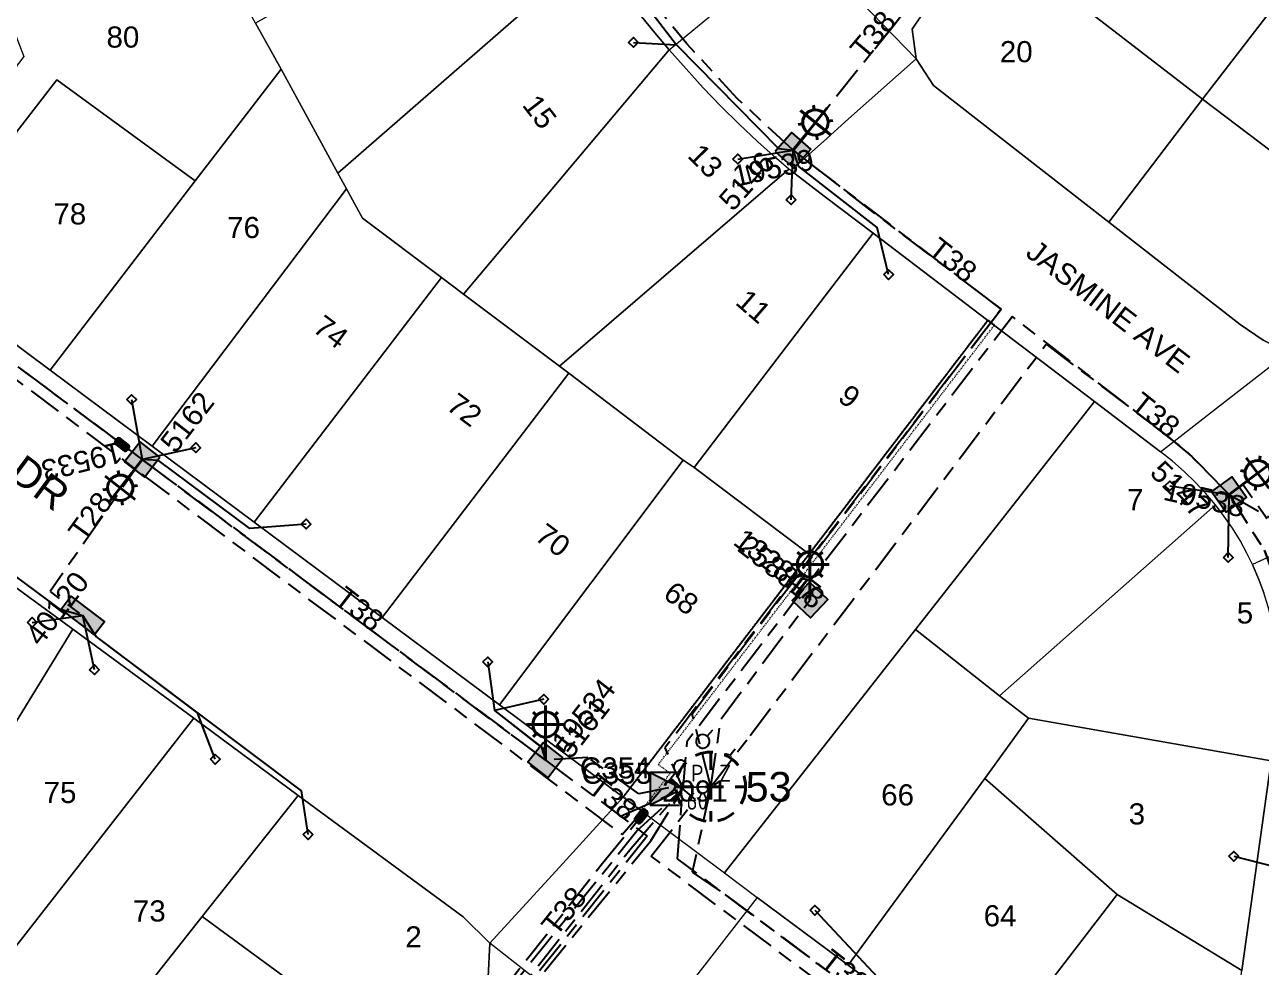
# Model space of a CAD drawing. Header units: metres. Extents: x 301341 to 310479, y 6262403 to 6265281.
# Drawn here: x 303161.2 to 303307.4, y 6264522.2 to 6264633.7 of the extents above; entities that cross this region are included whole.
import ezdxf
from ezdxf.enums import TextEntityAlignment as Align

# ---------------------------------------------------------------- set-up
doc = ezdxf.new("R2010")
doc.units = ezdxf.units.M
for name, pattern in [('Cable Exist UG', [8.2, 4, -1.2, 1.8, -1.2]), ('Dash', [5, 3, -2]), ('HIDDEN', [0.375, 0.25, -0.125]), ('HIDDEN2', [0.1875, 0.125, -0.0625])]:
    doc.linetypes.add(name, pattern=pattern)
doc.layers.get('0').update_dxf_attribs({"color": 6})
for name, color, linetype in [('_User Miscellaneous8', 7, 'Continuous'), ('_User Miscellaneous9', 7, 'Continuous'), ('_User_HV_Exist', 7, 'Continuous'), ('_User_SL_Exist', 7, 'Continuous'), ('Equip_HV_EXT', 7, 'Continuous'), ('Equip_LV_EXT', 7, 'Continuous'), ('Equip_SL_EXT', 7, 'Continuous'), ('Equip_SP_SL_EXT', 7, 'Continuous'), ('Mains_HV_EXT', 7, 'Continuous'), ('Mains_LV_EXT', 7, 'Continuous'), ('Mains_SL_EXT', 7, 'Continuous'), ('Services_SP_EXT', 7, 'Continuous'), ('Sub_SP_EXT', 7, 'Continuous'), ('SupportsUG_SP_LV_EXT', 7, 'Continuous'), ('SupportsUG_SP_LV_SL_EXT', 7, 'Continuous')]:
    doc.layers.add(name, color=color, linetype=linetype)
for name, color, linetype, lineweight in [('Cadastre Land Parcels_SP_EXT', 9, 'Continuous', 5), ('Cadastre Other Property_SP_EXT', 9, 'HIDDEN', 5), ('Cadastre Road Names_SP_HV_LV_SL_EXT', 9, 'Continuous', 5), ('Cadastre Roads_SP_EXT', 9, 'Continuous', 5)]:
    doc.layers.add(name, color=color, linetype=linetype, lineweight=lineweight)
doc.styles.add('COLUMN_LABEL', font='arial.ttf')
doc.styles.add('iecARIAL', font='arial.ttf', dxfattribs={"height": 2})
doc.styles.add('IESYMBOL1', font='isocp.shx')
doc.styles.add('POLE_LABEL', font='arial.ttf')
doc.styles.add('SLCP_LABEL', font='arial.ttf', dxfattribs={"height": 3.5})
doc.styles.get("Standard").update_dxf_attribs({"font": 'arial.ttf'})
doc.styles.add('SWITCH_LABEL', font='arial.ttf', dxfattribs={"height": 2.5})

# ---------------------------------------------------------------- blocks, each defined once
blk = doc.blocks.new('SUB_PADMOUNT_EXT')
for points in [[(0, 0), (-3.84, 1.92), (-3.84, -1.92)], [(0, 0), (3.84, 1.92), (3.84, -1.92)]]:
    blk.add_hatch(color=256).paths.add_polyline_path(points)
for p, q in [((3.84, 1.92), (-3.84, -1.92)), ((-3.84, 1.92), (3.84, -1.92))]:
    blk.add_line(p, q)
blk.add_lwpolyline([(-3.84, -1.92), (3.84, -1.92), (3.84, 1.92), (-3.84, 1.92)], close=True)
for tag, height, flags, p in [('ASSET_NUM', 3.5, 8, (2, 2)), ('STREET_CODE', 0.2, 9, (1.5, 0)), ('CONSTRUCTED_VOLTAGE', 0.2, 9, (1.5, -0.2)), ('OPERATING_VOLTAGE', 0.2, 9, (1.5, -0.6)), ('ORIENTATION', 0.2, 9, (1.5, -0.8)), ('OWNED_BY', 0.2, 9, (1.5, -1)), ('OPERATED_BY', 0.2, 9, (1.5, -1.2)), ('NO_PHASES', 0.2, 9, (1.5, -0.4)), ('MAINTAINED_BY', 0.2, 9, (1.5, -1.4)), ('SECONDARY_VOLTAGE', 0.2, 9, (1.5, -1.6)), ('STATE', 0.2, 9, (1.5, -1.8)), ('SUBSTATION_TYPE', 0.2, 9, (1.5, -2.2)), ('STREETNAME', 0.2, 9, (1.5, -3)), ('PARENT', 0.2, 9, (1.5, -2)), ('USAGE', 0.2, 9, (1.5, -2.4)), ('LEGEND', 0.2, 9, (1.5, -2.6)), ('LOCATION', 0.2, 9, (1.5, -2.8)), ('SUBURB', 0.2, 9, (1.5, -3.2)), ('Z', 0.2, 1, (1.5, -3.6)), ('NOTES', 0.2, 9, (1.5, -3.4))]:
    blk.add_attdef(tag, text='', height=height, dxfattribs=dict(flags=flags)).set_placement(p, align=Align.MIDDLE_LEFT)
blk = doc.blocks.new('COLUMN_EXT')
blk.add_hatch(color=256).paths.add_polyline_path([(-1.49, 1.48), (-1.49, -1.49), (1.48, -1.49), (1.48, 1.48)])
blk.add_lwpolyline([(-1.49, -1.49), (1.48, -1.49), (1.48, 1.48), (-1.49, 1.48)], close=True)
for tag, height, style, flags, p in [('ASSET_NUM', 2.5, 'COLUMN_LABEL', 8, (2, 2)), ('STRUCTURE_PLANT_NUMBER', 0.2, 'POLE_LABEL', 9, (1.81, 0.03)), ('STREET_CODE', 0.2, 'COLUMN_LABEL', 9, (1.81, -0.2))]:
    blk.add_attdef(tag, text='', height=height, dxfattribs=dict(style=style, flags=flags)).set_placement(p, align=Align.MIDDLE_LEFT)
at = {"flags": 9}
for tag, p in [('COLUMN_TYPE', (1.81, -0.4)), ('OWNED_BY', (1.81, -0.6)), ('STATE', (1.81, -0.8)), ('USAGE', (1.81, -1)), ('LEGEND', (1.81, -1.2)), ('LOCATION', (1.81, -1.4)), ('STREETNAME', (1.81, -1.6)), ('SUBURB', (1.81, -1.8)), ('NOTES', (1.81, -2))]:
    blk.add_attdef(tag, text='', height=0.2, dxfattribs=at).set_placement(p, align=Align.MIDDLE_LEFT)
at = {"flags": 1}
blk.add_attdef('Z', (1.81, -2.35), '', height=0.2, dxfattribs=at)
blk = doc.blocks.new('PILLAR_EXT')
blk.add_hatch(color=256).paths.add_polyline_path([(-2.475, 0.99), (-2.475, -0.99), (2.475, -0.99), (2.475, 0.99)])
blk.add_lwpolyline([(-2.475, -0.99), (2.475, -0.99), (2.475, 0.99), (-2.475, 0.99)], close=True)
at = {"style": 'iecARIAL', "flags": 8}
blk.add_attdef('ASSET_NUM', (1.5, 3.5), '', height=2.5, dxfattribs=at)
for tag, p, flags in [('OWNED_BY', (0, -0.2), 9), ('STATE', (0, -0.4), 9), ('SUPPORT_TYPE', (0, -0.6), 9), ('USAGE', (0, -0.8), 9), ('LEGEND', (0, -1), 9), ('LOCATION', (0, -1.2), 9), ('NOTES', (0, -1.4), 9), ('PARENT', (0, -1.6), 9), ('STREETNAME', (0, -1.8), 9), ('SUBURB', (0, -2), 1)]:
    blk.add_attdef(tag, p, '', height=0.2, dxfattribs=dict(flags=flags))
blk = doc.blocks.new('SL_LANTERN_EXT')
at = {"lineweight": 40}
for p, q in [((0, 1.97), (0, 6.47)), ((-1.46, 5.68), (-1.06, 5.28)), ((1.46, 5.68), (1.06, 5.28)), ((-2.25, 4.22), (2.25, 4.22)), ((-1.46, 2.76), (-1.06, 3.16)), ((1.46, 2.76), (1.06, 3.16)), ((0, 0), (0, 2.72))]:
    blk.add_line(p, q, dxfattribs=at)
blk.add_circle((0, 4.22), 1.5, dxfattribs=at)
at = {"style": 'iecARIAL', "flags": 8}
blk.add_attdef('ASSET_NUM', (1.5, 1.5), '', height=2.5, dxfattribs=at)
for tag, p, height, flags in [('OPERATING_VOLTAGE', (0.98, -1.65), 0.2, 9), ('CONSTRUCTED_VOLTAGE', (0.98, -0.65), 0.2, 9), ('CONTROL_TYPE', (0.98, -0.85), 0.2, 9), ('LANTERN_PURPOSE', (0.98, -1.05), 0.2, 9), ('LANTERN_TYPE', (0.98, -1.25), 0.2, 9), ('NO_PHASES', (0.98, -1.45), 0.2, 9), ('LNUMBER', (2.18, -3.25), 2.5, 8), ('ORIENTATION', (0.98, -1.85), 0.2, 9), ('OWNED_BY', (0.98, -2.05), 0.2, 9), ('STATE', (0.98, -2.25), 0.2, 9), ('USAGE', (0.98, -2.45), 0.2, 9), ('CEXIST', (0.98, -2.65), 0.2, 9), ('CNEW', (0.98, -2.85), 0.2, 9), ('CNUMBER', (0.98, -3.05), 0.2, 9), ('CREMOVE', (0.98, -3.25), 0.2, 9), ('CREPLACE', (0.98, -3.45), 0.2, 9), ('LKINGHEIGHT', (0.98, -3.65), 0.2, 9), ('LBRACKET', (0.98, -3.85), 0.2, 9), ('LBRACKETVOCAB', (0.98, -4.05), 0.2, 9), ('LCATEGORY', (0.98, -4.25), 0.2, 9), ('LCHARGE1', (0.98, -4.45), 0.2, 9), ('LCHARGE1PERCENT', (0.98, -4.65), 0.2, 9), ('LCHARGE2', (0.98, -4.85), 0.2, 9), ('LCHARGE2PERCENT', (0.98, -5.05), 0.2, 9), ('LCHARGE3', (0.98, -5.25), 0.2, 9), ('LCHARGE3PERCENT', (0.98, -5.45), 0.2, 9), ('LEXIST', (0.98, -5.65), 0.2, 9), ('LLAMP', (0.98, -5.85), 0.2, 9), ('LLAMPVOCAB', (0.98, -6.05), 0.2, 9), ('LMAST', (0.98, -6.25), 0.2, 9), ('LMASTVOCAB', (0.98, -6.45), 0.2, 9), ('LNEW', (0.98, -6.65), 0.2, 9), ('LANTNUMBER', (0.98, -6.85), 0.2, 9), ('LOUTREACH', (0.98, -7.25), 0.2, 9), ('LOUTREACHVOCAB', (0.98, -7.45), 0.2, 9), ('LRATECODE', (0.98, -7.65), 0.2, 9), ('LREMOVE', (0.98, -7.85), 0.2, 9), ('LREPLACE', (0.98, -8.05), 0.2, 9), ('LTYPE', (0.98, -8.25), 0.2, 9), ('LTYPEVOCAB', (0.98, -8.45), 0.2, 9), ('LEGEND', (0.98, -8.65), 0.2, 9), ('LOCATION', (0.98, -8.85), 0.2, 9), ('STREETNAME', (0.98, -9.25), 0.2, 9), ('SUBURB', (0.98, -9.45), 0.2, 1), ('NOTES', (0.98, -9.05), 0.2, 9)]:
    blk.add_attdef(tag, p, '', height=height, dxfattribs=dict(flags=flags))
blk = doc.blocks.new('CCP_EXT')
at = {"flags": 9}
for tag, p in [('LEGEND', (0, -1.4)), ('STATE', (0, -1.8)), ('LIFE_SUPPORT', (0, -1.6)), ('NOTES', (0, -2))]:
    blk.add_attdef(tag, text='', height=0.2, dxfattribs=at).set_placement(p, align=Align.MIDDLE_LEFT)
blk.add_wipeout([(0, 0.57), (0.57, 0), (0, -0.57), (-0.57, 0)])
blk.add_lwpolyline([(-0.57, 0), (0, 0.57), (0.57, 0), (0, -0.57), (-0.57, 0)])
at = {"flags": 1}
blk.add_attdef('Z', (0, 0), '', height=0.2, dxfattribs=at)
at = {"flags": 9}
for tag, p in [('CCP_TYPE', (0, 0)), ('CONSTRUCTED_VOLTAGE', (0, -0.2)), ('OPERATING_VOLTAGE', (0, -0.6)), ('ORIENTATION', (0, -0.8)), ('OWNED_BY', (0, -1)), ('NO_PHASES', (0, -0.4)), ('USAGE', (0, -1.2))]:
    blk.add_attdef(tag, text='', height=0.2, dxfattribs=at).set_placement(p, align=Align.MIDDLE_LEFT)
blk = doc.blocks.new('SL_STJ_EXT')
h = blk.add_hatch(color=256)
edge = h.paths.add_edge_path()
edge.add_ellipse((-0.59, 0.13), major_axis=(0.226, 0.226), ratio=1, start_angle=45, end_angle=135)
edge.add_line((-0.91, 0.13), (-0.91, -0.13))
edge.add_ellipse((-0.59, -0.13), major_axis=(0.226, 0.226), ratio=1, start_angle=135, end_angle=225)
edge.add_line((-0.59, -0.45), (0.59, -0.45))
edge.add_ellipse((0.59, -0.13), major_axis=(-0.226, 0.226), ratio=1, start_angle=135, end_angle=225)
edge.add_line((0.91, -0.13), (0.91, 0.13))
edge.add_ellipse((0.59, 0.13), major_axis=(-0.226, 0.226), ratio=1, start_angle=225, end_angle=315)
edge.add_line((0.59, 0.45), (-0.59, 0.45))
blk.add_lwpolyline([(-0.91, 0.13), (-0.91, -0.13, 0.414214), (-0.59, -0.45), (0.59, -0.45, 0.414214), (0.91, -0.13), (0.91, 0.13, 0.414214), (0.59, 0.45), (-0.59, 0.45, 0.414214)], format="xyb", close=True)
at = {"flags": 1}
blk.add_attdef('Z', (0, 0), '', height=0.2, dxfattribs=at)
at = {"flags": 9}
for tag, p in [('ORIENTATION', (0, 0)), ('USAGE', (0, -0.2)), ('LEGEND', (0, -0.4)), ('NOTES', (0, -0.6))]:
    blk.add_attdef(tag, text='', height=0.2, dxfattribs=at).set_placement(p, align=Align.MIDDLE_LEFT)
blk = doc.blocks.new('LV_UG_DFUSE_CLOSED_EXT')
for points in [[(1, 0), (0, 0)], [(5.04, 0.73), (2.16, -0.72)], [(5.05, -0.71), (2.16, 0.72)], [(6.2, 0.01), (7.2, 0.01)]]:
    blk.add_lwpolyline(points)
for centre in [(1.8, 0), (5.4, 0.01)]:
    blk.add_circle(centre, 0.8)
at = {"flags": 9}
for tag, p in [('ACTUAL_STATUS', (0, 0)), ('CONSTRUCTED_VOLTAGE', (0, -0.2)), ('OPERATING_VOLTAGE', (0, -0.6)), ('ORIENTATION', (0, -0.8)), ('STATE', (0, -1)), ('SWITCH_TYPE', (0, -1.2)), ('NO_PHASES', (0, -0.4)), ('USAGE', (0, -1.4)), ('NOTES', (0, -1.6))]:
    blk.add_attdef(tag, text='', height=0.2, dxfattribs=at).set_placement(p, align=Align.MIDDLE_LEFT)
at = {"flags": 1}
blk.add_attdef('Z', (0, 0), '', height=0.2, dxfattribs=at)
blk = doc.blocks.new('SWG_HOLEC_SU_NO_EXT')
blk.add_line((1.8, -2), (5.8, -2))
for points in [[(1, 0), (0, 0)], [(6.6, 0), (7.6, 0)]]:
    blk.add_lwpolyline(points)
for points in [[(1.8, -0.8, 1), (1.8, 0.8, 1)], [(5.8, -0.8, 1), (5.8, 0.8, 1)]]:
    blk.add_lwpolyline(points, format="xyb", close=True)
at = {"insert": (5.31, -3.64), "char_height": 1.4, "width": 3.8863, "attachment_point": 1, "rotation": 180}
blk.add_mtext('{\\fArial|b0|i0|c0|p34;N/O}', dxfattribs=at)
at = {"style": 'SWITCH_LABEL', "flags": 8}
blk.add_attdef('ASSET_NUM', text='', height=2.5, rotation=179.9544, dxfattribs=at).set_placement((-2.4, 0), align=Align.MIDDLE_LEFT)
at = {"flags": 1}
blk.add_attdef('Z', (0, 0), '', height=0.2, dxfattribs=at)
at = {"flags": 9}
for tag, p in [('ACTUAL_STATUS', (0, -0.4)), ('CONSTRUCTED_VOLTAGE', (0, -0.6)), ('OPERATING_VOLTAGE', (0, -1)), ('ORIENTATION', (0, -1.2)), ('OWNED_BY', (0, -1.4)), ('NO_PHASES', (0, -0.8)), ('STATE', (0, -1.8)), ('SWITCH_TYPE', (0, -2)), ('STREETNAME', (0, -2.6)), ('SUBURB', (0, -2.8)), ('PARENT', (0, -1.6)), ('USAGE', (0, -2.2)), ('LOCATION', (0, -2.4)), ('NOTES', (0, -3))]:
    blk.add_attdef(tag, text='', height=0.2, dxfattribs=at).set_placement(p, align=Align.MIDDLE_LEFT)
at = {"style": 'SWITCH_LABEL', "flags": 9}
blk.add_attdef('STREET_CODE', text='', height=0.2, dxfattribs=at).set_placement((0, -0.2), align=Align.MIDDLE_LEFT)
blk = doc.blocks.new('SWG_HOLEC_SU_EXT')
blk.add_line((1.8, -2), (5.8, -2))
for points in [[(1, 0), (0, 0)], [(6.6, 0), (7.6, 0)]]:
    blk.add_lwpolyline(points)
for points in [[(1.8, -0.8, 1), (1.8, 0.8, 1)], [(5.8, -0.8, 1), (5.8, 0.8, 1)]]:
    blk.add_lwpolyline(points, format="xyb", close=True)
at = {"style": 'SWITCH_LABEL', "flags": 8}
blk.add_attdef('ASSET_NUM', text='', height=2.5, rotation=179.9544, dxfattribs=at).set_placement((-2.4, 0), align=Align.MIDDLE_LEFT)
at = {"flags": 1}
blk.add_attdef('Z', (0, 0), '', height=0.2, dxfattribs=at)
at = {"flags": 9}
for tag, p in [('ACTUAL_STATUS', (0, -0.4)), ('CONSTRUCTED_VOLTAGE', (0, -0.6)), ('OPERATING_VOLTAGE', (0, -1)), ('ORIENTATION', (0, -1.2)), ('OWNED_BY', (0, -1.4)), ('NO_PHASES', (0, -0.8)), ('STATE', (0, -1.8)), ('SWITCH_TYPE', (0, -2)), ('STREETNAME', (0, -2.6)), ('SUBURB', (0, -2.8)), ('PARENT', (0, -1.6)), ('USAGE', (0, -2.2)), ('LOCATION', (0, -2.4)), ('NOTES', (0, -3))]:
    blk.add_attdef(tag, text='', height=0.2, dxfattribs=at).set_placement(p, align=Align.MIDDLE_LEFT)
at = {"style": 'SWITCH_LABEL', "flags": 9}
blk.add_attdef('STREET_CODE', text='', height=0.2, dxfattribs=at).set_placement((0, -0.2), align=Align.MIDDLE_LEFT)
blk = doc.blocks.new('SLCP_ZELL_EXT')
blk.add_wipeout([(-0.14, 4.3), (-0.4, 4.28), (-0.67, 4.25), (-0.94, 4.2), (-1.2, 4.13), (-1.46, 4.05), (-1.71, 3.95), (-1.95, 3.83), (-2.19, 3.7), (-2.42, 3.56), (-2.64, 3.4), (-2.85, 3.23), (-3.04, 3.04), (-3.23, 2.85), (-3.4, 2.64), (-3.56, 2.42), (-3.7, 2.19), (-3.83, 1.95), (-3.95, 1.71), (-4.05, 1.46), (-4.13, 1.2), (-4.2, 0.94), (-4.25, 0.67), (-4.28, 0.4), (-4.3, 0.14), (-4.3, -0.14), (-4.28, -0.4), (-4.25, -0.67), (-4.2, -0.94), (-4.13, -1.2), (-4.05, -1.46), (-3.95, -1.71), (-3.83, -1.95), (-3.7, -2.19), (-3.56, -2.42), (-3.4, -2.64), (-3.23, -2.85), (-3.04, -3.04), (-2.85, -3.23), (-2.64, -3.4), (-2.42, -3.56), (-2.19, -3.7), (-1.95, -3.83), (-1.71, -3.95), (-1.46, -4.05), (-1.2, -4.13), (-0.94, -4.2), (-0.67, -4.25), (-0.4, -4.28), (-0.14, -4.3), (0.14, -4.3), (0.4, -4.28), (0.67, -4.25), (0.94, -4.2), (1.2, -4.13), (1.46, -4.05), (1.71, -3.95), (1.95, -3.83), (2.19, -3.7), (2.42, -3.56), (2.64, -3.4), (2.85, -3.23), (3.04, -3.04), (3.23, -2.85), (3.4, -2.64), (3.56, -2.42), (3.7, -2.19), (3.83, -1.95), (3.95, -1.71), (4.05, -1.46), (4.13, -1.2), (4.2, -0.94), (4.25, -0.67), (4.28, -0.4), (4.3, -0.14), (4.3, 0.14), (4.28, 0.4), (4.25, 0.67), (4.2, 0.94), (4.13, 1.2), (4.05, 1.46), (3.95, 1.71), (3.83, 1.95), (3.7, 2.19), (3.56, 2.42), (3.4, 2.64), (3.23, 2.85), (3.04, 3.04), (2.85, 3.23), (2.64, 3.4), (2.42, 3.56), (2.19, 3.7), (1.95, 3.83), (1.71, 3.95), (1.46, 4.05), (1.2, 4.13), (0.94, 4.2), (0.67, 4.25), (0.4, 4.28), (0.14, 4.3)])
at = {"linetype": 'Dash', "lineweight": 40, "ltscale": 0.7}
for p, q in [((0, 4.11), (0, -4.11)), ((-4.11, 0), (4.11, 0))]:
    blk.add_line(p, q, dxfattribs=at)
blk.add_circle((0, 0), 4.11, dxfattribs=at)
at = {"lineweight": 40, "style": 'IESYMBOL1'}
for s, p in [('P', (-1.6, 0)), ('Z', (1.7, 0)), ('60', (-1.61, -3.31))]:
    blk.add_text(s, height=2, dxfattribs=at).set_placement(p, align=Align.BOTTOM_CENTER)
at = {"style": 'SLCP_LABEL'}
for tag, height, flags, p in [('ASSET_NUM', 2.5, 8, (2, 2)), ('STREET_CODE', 0.2, 9, (0, -0.2))]:
    blk.add_attdef(tag, text='', height=height, dxfattribs=dict(at, flags=flags)).set_placement(p, align=Align.MIDDLE_LEFT)
at = {"flags": 1}
blk.add_attdef('Z', (0, 0), '', height=0.2, dxfattribs=at)
at = {"flags": 9}
for tag, p in [('CONSTRUCTED_VOLTAGE', (0, -0.4)), ('CONTROL_TYPE', (0, -0.6)), ('OPERATING_VOLTAGE', (0, -1)), ('ORIENTATION', (0, -1.2)), ('OWNED_BY', (0, -1.4)), ('NO_PHASES', (0, -0.8)), ('STATE', (0, -2)), ('USAGE', (0, -1.6)), ('LOCATION', (0, -1.8)), ('NOTES', (0, -2.2))]:
    blk.add_attdef(tag, text='', height=0.2, dxfattribs=at).set_placement(p, align=Align.MIDDLE_LEFT)

msp = doc.modelspace()

# ---------------------------------------------------------------- linework, layer by layer
at = {"layer": 'Cadastre Land Parcels_SP_EXT', "linetype": 'Continuous'}
for points in [[(303181.2, 6264650.33), (303179.73, 6264654.02), (303152.99, 6264651.11), (303161.09, 6264629.93), (303144.2, 6264607.77), (303147.84, 6264605.03), (303164.99, 6264627.2), (303181.36, 6264615.22), (303191.52, 6264628.43), (303188.51, 6264633.88), (303186.23, 6264638.03), (303181.2, 6264650.33)], [(303312.12, 6264640.02), (303293.08, 6264654.03), (303292.24, 6264653.39), (303291.36, 6264652.83), (303290.44, 6264652.33), (303289.49, 6264651.9), (303288.52, 6264651.53), (303287.09, 6264651.11), (303285.68, 6264650.61), (303284.31, 6264650.03), (303282.97, 6264649.37), (303281.67, 6264648.64), (303280.42, 6264647.82), (303279.22, 6264646.94), (303278.08, 6264645.98), (303276.99, 6264644.96), (303275.95, 6264643.87), (303300.51, 6264624.9), (303312.12, 6264640.02)], [(303228.48, 6264642.51), (303226.78, 6264645.03), (303225.17, 6264647.61), (303223.62, 6264650.22), (303222.15, 6264652.87), (303188.51, 6264633.88), (303191.52, 6264628.43), (303198.25, 6264616.16), (303228.48, 6264642.51)], [(303300.51, 6264624.9), (303275.95, 6264643.87), (303268.31, 6264636.33), (303266.17, 6264633.19), (303266.64, 6264629.69), (303268.7, 6264626.53), (303289.41, 6264610.34), (303300.51, 6264624.9)], [(303237.44, 6264630.73), (303235.53, 6264633), (303233.66, 6264635.3), (303231.86, 6264637.65), (303230.12, 6264640.05), (303228.48, 6264642.51), (303198.25, 6264616.16), (303199.28, 6264614.29), (303201.16, 6264610.82), (303210.5, 6264603.8), (303213.12, 6264601.82), (303237.44, 6264630.73)], [(303337.36, 6264613.66), (303314.37, 6264642.98), (303312.12, 6264640.02), (303300.51, 6264624.9), (303327.63, 6264604.36), (303332.76, 6264608.77), (303333.8, 6264609.64), (303334.78, 6264610.56), (303335.7, 6264611.54), (303336.57, 6264612.58), (303337.36, 6264613.66)], [(303251.56, 6264616.63), (303250.11, 6264617.87), (303247.87, 6264619.89), (303245.69, 6264621.95), (303243.55, 6264624.08), (303241.46, 6264626.25), (303239.43, 6264628.47), (303237.44, 6264630.73), (303213.12, 6264601.82), (303224.47, 6264593.31), (303251.56, 6264616.63)], [(303198.25, 6264616.16), (303191.52, 6264628.43), (303181.36, 6264615.22), (303164.2, 6264592.85), (303176.29, 6264583.87), (303199.28, 6264614.29), (303198.25, 6264616.16)], [(303181.36, 6264615.22), (303164.99, 6264627.2), (303147.84, 6264605.03), (303164.2, 6264592.85), (303181.36, 6264615.22)], [(303327.63, 6264604.36), (303300.51, 6264624.9), (303289.41, 6264610.34), (303304.96, 6264598.23), (303307.69, 6264596.38), (303310.62, 6264594.94), (303315.02, 6264594.92), (303319.09, 6264597), (303327.63, 6264604.36)], [(303251.8, 6264616.47), (303251.56, 6264616.63), (303224.47, 6264593.31), (303225.57, 6264592.47), (303239.1, 6264582.21), (303240.38, 6264581.31), (303255.89, 6264601.62), (303261.55, 6264609.04), (303255.77, 6264613.44), (303251.8, 6264616.47)], [(303210.5, 6264603.8), (303201.16, 6264610.82), (303199.28, 6264614.29), (303176.29, 6264583.87), (303188.36, 6264574.88), (303210.5, 6264603.8)], [(303275.11, 6264598.71), (303261.55, 6264609.04), (303255.89, 6264601.62), (303240.38, 6264581.31), (303253.97, 6264571.06), (303256.43, 6264574.27), (303275.11, 6264598.71)], [(303213.12, 6264601.82), (303210.5, 6264603.8), (303188.36, 6264574.88), (303203.49, 6264563.6), (303225.57, 6264592.47), (303224.47, 6264593.31), (303213.12, 6264601.82)], [(303287.72, 6264589.12), (303275.11, 6264598.71), (303256.43, 6264574.27), (303253.97, 6264571.06), (303231.99, 6264542.32), (303243.95, 6264533.38), (303256.93, 6264549.9), (303266.55, 6264562.15), (303287.72, 6264589.12)], [(303239.1, 6264582.21), (303225.57, 6264592.47), (303203.49, 6264563.6), (303217.37, 6264553.26), (303239.1, 6264582.21)], [(303295.52, 6264583.18), (303287.72, 6264589.12), (303266.55, 6264562.15), (303276.48, 6264554.32), (303302.05, 6264576.92), (303300.87, 6264578.29), (303299.63, 6264579.61), (303298.32, 6264580.87), (303296.95, 6264582.06), (303295.52, 6264583.18)], [(303240.38, 6264581.31), (303239.1, 6264582.21), (303217.37, 6264553.26), (303231.99, 6264542.32), (303253.97, 6264571.06), (303240.38, 6264581.31)], [(303306.42, 6264569.84), (303305.76, 6264571.19), (303304.94, 6264572.69), (303304.05, 6264574.14), (303303.08, 6264575.55), (303302.05, 6264576.92), (303276.48, 6264554.32), (303279.93, 6264551.67), (303308.64, 6264546.62), (303309.35, 6264551.34), (303309.51, 6264553.04), (303309.58, 6264554.74), (303309.58, 6264556.45), (303309.48, 6264558.15), (303309.31, 6264559.85), (303309.05, 6264561.53), (303308.7, 6264563.2), (303308.27, 6264564.86), (303307.77, 6264566.49), (303307.17, 6264568.09), (303306.51, 6264569.66), (303306.42, 6264569.84)], [(303166.88, 6264562.19), (303154.1, 6264571.56), (303133.47, 6264537.65), (303147.4, 6264530.39), (303166.88, 6264562.19)], [(303181.2, 6264551.66), (303166.88, 6264562.19), (303147.4, 6264530.39), (303158.29, 6264522.31), (303181.2, 6264551.66)], [(303276.48, 6264554.32), (303266.55, 6264562.15), (303256.93, 6264549.9), (303243.95, 6264533.38), (303247.85, 6264530.47), (303257.48, 6264523.27), (303258.59, 6264522.44), (303274.75, 6264544.55), (303279.93, 6264551.67), (303276.48, 6264554.32)], [(303193.55, 6264542.51), (303181.2, 6264551.66), (303158.29, 6264522.31), (303160.73, 6264520.47), (303170.37, 6264513.26), (303171.69, 6264514.93), (303182.18, 6264528.21), (303193.55, 6264542.51)], [(303308.64, 6264546.62), (303279.93, 6264551.67), (303274.75, 6264544.55), (303290.4, 6264530.82), (303305.14, 6264521.84), (303308.64, 6264546.62)], [(303290.4, 6264530.82), (303274.75, 6264544.55), (303258.59, 6264522.44), (303274.72, 6264510.37), (303290.4, 6264530.82)], [(303216.22, 6264525.05), (303213.06, 6264528.19), (303193.55, 6264542.51), (303182.18, 6264528.21), (303208.13, 6264509.17), (303214.36, 6264517.71), (303216, 6264521.04), (303216.22, 6264525.05)], [(303305.14, 6264521.84), (303290.4, 6264530.82), (303274.72, 6264510.37), (303289.24, 6264499.53), (303292.67, 6264498.4), (303296.27, 6264498.47), (303300.18, 6264502.75), (303303.88, 6264513.12), (303305.14, 6264521.84)], [(303208.13, 6264509.17), (303182.18, 6264528.21), (303171.69, 6264514.93), (303177.27, 6264510.92), (303198.28, 6264495.6), (303208.13, 6264509.17)]]:
    msp.add_lwpolyline(points, close=True, dxfattribs=at)
at = {"layer": 'Cadastre Other Property_SP_EXT', "linetype": 'HIDDEN2'}
msp.add_lwpolyline([(303231.99, 6264542.41), (303234.19, 6264540.77), (303237.54, 6264545.14), (303236.13, 6264546.18), (303275.91, 6264598.19), (303275.11, 6264598.8), (303231.99, 6264542.41)], close=True, dxfattribs=at)
at = {"layer": 'Cadastre Roads_SP_EXT', "linetype": 'Continuous'}
for points in [[(303258.83, 6264637.76), (303266.64, 6264629.69), (303266.17, 6264633.19), (303268.31, 6264636.33)], [(303313.81, 6264573.23), (303306.42, 6264569.84), (303306.51, 6264569.66), (303307.17, 6264568.09), (303307.77, 6264566.49)]]:
    msp.add_lwpolyline(points, dxfattribs=at)
msp.add_lwpolyline([(303233.26, 6264511.71), (303223.79, 6264519.12), (303216.22, 6264525.05), (303216, 6264521.04), (303214.36, 6264517.71), (303208.13, 6264509.17), (303198.28, 6264495.6), (303188.35, 6264481.99), (303185.01, 6264479.03), (303180.82, 6264477.95), (303190.75, 6264471.1), (303198.54, 6264465.73), (303198.47, 6264469.33), (303199.53, 6264471.75), (303207.92, 6264483.42), (303219.31, 6264499.24), (303226.51, 6264509.18), (303229.67, 6264511.34), (303233.26, 6264511.71)], close=True, dxfattribs=at)
at = {"layer": 'Mains_LV_EXT', "linetype": 'Cable Exist UG', "flags": 128}
for points in [[(303252.07, 6264618.85), (303264.54, 6264634.36), (303267.49, 6264638.34), (303274.5, 6264645.25)], [(303175.1, 6264582.27), (303164.2, 6264566.64), (303168.07, 6264563.81)]]:
    msp.add_lwpolyline(points, dxfattribs=at)
at = {"layer": 'Mains_SL_EXT', "linetype": 'Cable Exist UG'}
for points in [[(303252.07, 6264618.85), (303261.73, 6264630.87), (303264.18, 6264633.91), (303267.11, 6264637.84), (303274.5, 6264645.25)], [(303215.44, 6264516.59), (303229.53, 6264534.51), (303233.46, 6264539.26), (303234.12, 6264540.07)]]:
    msp.add_lwpolyline(points, dxfattribs=at)

# ---------------------------------------------------------------- block references
at = {"layer": 'Equip_HV_EXT'}
ref = msp.add_blockref('SWG_HOLEC_SU_NO_EXT', (303237.61, 6264544.54), dxfattribs=dict(at, rotation=49.19090745321911))
ref.add_attrib('ASSET_NUM', 'C354', dxfattribs={"layer": '0', "height": 2.5, "style": 'SWITCH_LABEL'}).set_placement((303235.21, 6264545.79), align=Align.MIDDLE_RIGHT)
ref = msp.add_blockref('SWG_HOLEC_SU_NO_EXT', (303240.53, 6264542.05), dxfattribs=dict(at, rotation=51.95356281246692))
ref.add_attrib('ASSET_NUM', 'C356', dxfattribs={"layer": '0', "height": 2.5, "style": 'SWITCH_LABEL'}).set_placement((303238.13, 6264543.3), align=Align.MIDDLE_LEFT)
ref = msp.add_blockref('SWG_HOLEC_SU_EXT', (303237.81, 6264541.91), dxfattribs=dict(at, rotation=48.86616556374458))
ref.add_attrib('ASSET_NUM', 'C355', dxfattribs={"layer": '0', "height": 2.5, "style": 'SWITCH_LABEL'}).set_placement((303235.41, 6264543.16), align=Align.BOTTOM_RIGHT)
at = {"layer": 'Equip_LV_EXT'}
for p in [(303238.04, 6264543.2), (303238.08, 6264543.62), (303238.29, 6264543.98), (303238.63, 6264544.22), (303239.03, 6264544.31), (303238.17, 6264542.81)]:
    msp.add_blockref('LV_UG_DFUSE_CLOSED_EXT', p, dxfattribs=at)
at = {"layer": 'Equip_SL_EXT'}
for p, rotation in [((303172.72, 6264584.04), 322.1273624178982), ((303234.12, 6264540.07), 50.89047514624677)]:
    msp.add_blockref('SL_STJ_EXT', p, dxfattribs=dict(at, rotation=rotation))
at = {"layer": 'Equip_SP_SL_EXT'}
ref = msp.add_blockref('SL_LANTERN_EXT', (303252.07, 6264618.85), dxfattribs=dict(at, rotation=321.184074132904))
ref.add_attrib('ASSET_NUM', '19539', dxfattribs={"layer": '_User Miscellaneous9', "height": 2.5, "rotation": 12.7571, "style": 'iecARIAL'}).set_placement((303254.18, 6264619.08), align=Align.TOP_RIGHT)
ref = msp.add_blockref('SL_LANTERN_EXT', (303175.1, 6264582.27), dxfattribs=dict(at, rotation=142.1930412320167))
ref.add_attrib('ASSET_NUM', '19533', dxfattribs={"layer": '_User Miscellaneous9', "height": 2.5, "rotation": 194.0329, "style": 'iecARIAL'}).set_placement((303173, 6264582), align=Align.TOP_LEFT)
ref = msp.add_blockref('SL_LANTERN_EXT', (303303.65, 6264578.13), dxfattribs=dict(at, rotation=306.8596489670004))
ref.add_attrib('ASSET_NUM', '19538', dxfattribs={"layer": '_User Miscellaneous9', "height": 2.5, "rotation": 347.2404, "style": 'iecARIAL'}).set_placement((303305.75, 6264577.83), align=Align.TOP_RIGHT)
ref = msp.add_blockref('SL_LANTERN_EXT', (303254.08, 6264565.65), dxfattribs=at)
ref.add_attrib('ASSET_NUM', '132847', dxfattribs={"layer": '0', "height": 2.5, "rotation": 322.1669, "style": 'iecARIAL'}).set_placement((303255.58, 6264567.15), align=Align.TOP_RIGHT)
ref = msp.add_blockref('SL_LANTERN_EXT', (303222.8, 6264546.71), dxfattribs=at)
ref.add_attrib('ASSET_NUM', '19534', dxfattribs={"layer": '0', "height": 2.5, "rotation": 52.0133, "style": 'iecARIAL'}).set_placement((303224.3, 6264548.21), align=Align.MIDDLE_LEFT)
at = {"layer": 'Sub_SP_EXT'}
ref = msp.add_blockref('SUB_PADMOUNT_EXT', (303239.03, 6264543.31), dxfattribs=at)
ref.add_attrib('ASSET_NUM', '7953', dxfattribs={"layer": '0', "height": 3.5}).set_placement((303241.03, 6264543.56), align=Align.MIDDLE_LEFT)
at = {"layer": 'SupportsUG_SP_LV_EXT'}
ref = msp.add_blockref('PILLAR_EXT', (303168.07, 6264563.81), dxfattribs=dict(at, rotation=322.5560348889059))
ref.add_attrib('ASSET_NUM', '40120', dxfattribs={"layer": '0', "height": 2.5, "rotation": 52.5923, "style": 'iecARIAL'}).set_placement((303169.57, 6264567.31), align=Align.BOTTOM_RIGHT)
at = {"layer": 'SupportsUG_SP_LV_SL_EXT'}
ref = msp.add_blockref('COLUMN_EXT', (303252.07, 6264618.85), dxfattribs=dict(at, rotation=318.3517433447814))
ref.add_attrib('ASSET_NUM', '5146', dxfattribs={"layer": '0', "height": 2.5, "rotation": 48.388, "style": 'COLUMN_LABEL'}).set_placement((303250.67, 6264616.81), align=Align.BOTTOM_RIGHT)
ref = msp.add_blockref('COLUMN_EXT', (303175.1, 6264582.27), dxfattribs=dict(at, rotation=142.1923678230615))
ref.add_attrib('ASSET_NUM', '5162', dxfattribs={"layer": '0', "height": 2.5, "rotation": 52.3008, "style": 'COLUMN_LABEL'}).set_placement((303179.63, 6264582.42), align=Align.BOTTOM_LEFT)
ref = msp.add_blockref('COLUMN_EXT', (303303.65, 6264578.13), dxfattribs=dict(at, rotation=305.7252632384153))
ref.add_attrib('ASSET_NUM', '5147', dxfattribs={"layer": '0', "height": 2.5, "rotation": 315.7615, "style": 'COLUMN_LABEL'}).set_placement((303299.18, 6264574.62), align=Align.BOTTOM_RIGHT)
ref = msp.add_blockref('COLUMN_EXT', (303254.08, 6264565.65), dxfattribs=dict(at, rotation=226.6387437663491))
ref.add_attrib('ASSET_NUM', '258818', dxfattribs={"layer": '0', "height": 2.5, "rotation": 322.1669, "style": 'COLUMN_LABEL'}).set_placement((303256.08, 6264566.4), align=Align.TOP_RIGHT)
ref = msp.add_blockref('COLUMN_EXT', (303222.8, 6264546.71), dxfattribs=dict(at, rotation=142.0072933606661))
ref.add_attrib('ASSET_NUM', '5161', dxfattribs={"layer": '0', "height": 2.5, "rotation": 52.1158, "style": 'COLUMN_LABEL'}).set_placement((303224.8, 6264547.46), align=Align.MIDDLE_LEFT)

# ---------------------------------------------------------------- texts
at = {"layer": '_User Miscellaneous8'}
for s, rotation, p in [('T38', 50.09, (303260.55, 6264629.4)), ('T38', 321.6465, (303267.83, 6264606.76)), ('T38', 321.4831, (303291.84, 6264588.46)), ('T28', 54.016, (303168.21, 6264572.39))]:
    msp.add_text(s, height=2.5, rotation=rotation, dxfattribs=at).set_placement(p)
at = {"layer": 'Cadastre Land Parcels_SP_EXT'}
for s, p in [('80', (303170.88, 6264631)), ('20', (303276.53, 6264629.27)), ('78', (303164.6, 6264610.08)), ('76', (303185.15, 6264608.47)), ('7', (303291.57, 6264576.28)), ('5', (303304.55, 6264562.87)), ('75', (303163.44, 6264541.64)), ('66', (303262.5, 6264541.35)), ('3', (303291.77, 6264539.1)), ('73', (303174, 6264527.62)), ('64', (303274.62, 6264527.05)), ('2', (303206.22, 6264524.55))]:
    msp.add_text(s, height=2.5, dxfattribs=at).set_placement(p)
for s, rotation, p in [('15', 307.5936, (303219.95, 6264624.19)), ('13', 314.8935, (303239.47, 6264618.1)), ('11', 319.0666, (303245.12, 6264600.72)), ('74', 323.3392, (303195.12, 6264597.53)), ('9', 322.787, (303257.22, 6264589.34)), ('72', 323.2809, (303210.92, 6264588.31)), ('70', 323.3087, (303221.38, 6264572.89)), ('68', 323.2061, (303236.56, 6264566.03))]:
    msp.add_text(s, height=2.5, rotation=rotation, dxfattribs=at).set_placement(p)
at = {"layer": 'Cadastre Road Names_SP_HV_LV_SL_EXT'}
msp.add_text('TALLAGANDRA DR', height=3.5, rotation=323.4652, dxfattribs=at).set_placement((303129.21, 6264602.38))
at = {"layer": 'Cadastre Roads_SP_EXT'}
msp.add_text('JASMINE AVE', height=2.5, rotation=322.3551, dxfattribs=at).set_placement((303279.44, 6264606.44))
at = {"layer": 'Mains_LV_EXT'}
for rotation, p in [(322.1669, (303197.64, 6264565.46)), (322.0819, (303227.61, 6264543.11)), (51.2364, (303224.07, 6264525.73)), (322.0796, (303255.11, 6264522.55))]:
    msp.add_text('T38', height=2.5, rotation=rotation, dxfattribs=at).set_placement(p)

# ---------------------------------------------------------------- next in the draw order: block references
at = {"layer": 'Equip_SL_EXT'}
ref = msp.add_blockref('SLCP_ZELL_EXT', (303242.35, 6264543.56), dxfattribs=at)
ref.add_attrib('ASSET_NUM', '2091', dxfattribs={"layer": '0', "height": 2.5, "style": 'SLCP_LABEL'}).set_placement((303244.35, 6264544.31), align=Align.TOP_RIGHT)
at = {"layer": 'Services_SP_EXT'}
for p in [(303233.19, 6264631.61), (303245.53, 6264617.82), (303251.85, 6264613.01), (303263.37, 6264604.14), (303173.84, 6264589.37), (303181.44, 6264583.67), (303296.62, 6264579.16), (303194.48, 6264574.64), (303303.55, 6264570.7), (303162.09, 6264563), (303215.97, 6264558.33), (303169.46, 6264557.41), (303222.6, 6264553.92), (303183.74, 6264546.82), (303194.72, 6264537.91), (303304.2, 6264535.34), (303254.67, 6264528.95)]:
    msp.add_blockref('CCP_EXT', p, dxfattribs=at)

# ---------------------------------------------------------------- next in the draw order: linework, layer by layer
at = {"layer": '_User_HV_Exist', "linetype": 'Cable Exist UG'}
msp.add_lwpolyline([(303109.5, 6264629.77), (303231.87, 6264537.9), (303237.61, 6264544.54), (303239.03, 6264543.31)], dxfattribs=at)
at = {"layer": '_User_SL_Exist', "linetype": 'Cable Exist UG'}
for points in [[(303242.35, 6264543.56), (303240.13, 6264552.2), (303276.69, 6264600.07), (303252.07, 6264618.85)], [(303303.65, 6264578.13), (303309.29, 6264574.92), (303310.78, 6264571.85), (303340.56, 6264598.54)], [(303154.09, 6264597.96), (303172.72, 6264584.04)], [(303242.35, 6264543.56), (303246.99, 6264549.62), (303282.02, 6264595.91), (303296.16, 6264585.18), (303299.3, 6264582.55), (303303.65, 6264578.13)]]:
    msp.add_lwpolyline(points, dxfattribs=at)
at = {"layer": 'Cadastre Roads_SP_EXT', "linetype": 'Continuous'}
for points in [[(303233.66, 6264635.3), (303235.53, 6264633), (303237.44, 6264630.73), (303246.13, 6264637.97)], [(303308.64, 6264546.62), (303305.14, 6264521.84)]]:
    msp.add_lwpolyline(points, dxfattribs=at)
for points in [[(303128.28, 6264619.74), (303121.36, 6264624.92), (303117.36, 6264629.74), (303107.38, 6264619.93), (303099.21, 6264611.9), (303112.29, 6264602.27), (303125.27, 6264592.72), (303138.08, 6264583.35), (303154.1, 6264571.56), (303166.88, 6264562.19), (303181.2, 6264551.66), (303193.55, 6264542.51), (303213.06, 6264528.19), (303216.22, 6264525.05), (303224.83, 6264534.47), (303231.99, 6264542.32), (303217.37, 6264553.26), (303203.49, 6264563.6), (303188.36, 6264574.88), (303176.29, 6264583.87), (303164.2, 6264592.85), (303147.84, 6264605.03), (303144.2, 6264607.77), (303128.28, 6264619.74)], [(303289.41, 6264610.34), (303268.7, 6264626.53), (303266.64, 6264629.69), (303258.64, 6264622.57), (303255.66, 6264619.91), (303251.8, 6264616.47), (303255.77, 6264613.44), (303261.55, 6264609.04), (303275.11, 6264598.71), (303287.72, 6264589.12), (303295.52, 6264583.18), (303301.81, 6264588.07), (303310.62, 6264594.94), (303307.69, 6264596.38), (303304.96, 6264598.23), (303289.41, 6264610.34)], [(303257.48, 6264523.27), (303247.85, 6264530.47), (303239.99, 6264520.36), (303233.26, 6264511.71), (303236.98, 6264510.69), (303252.75, 6264498.69), (303258.07, 6264494.69), (303270.53, 6264485.28), (303272.36, 6264483.91), (303279.29, 6264478.7), (303286.43, 6264489.21), (303292.67, 6264498.4), (303289.24, 6264499.53), (303274.72, 6264510.37), (303258.59, 6264522.44), (303257.48, 6264523.27)]]:
    msp.add_lwpolyline(points, close=True, dxfattribs=at)
at = {"layer": 'Mains_HV_EXT', "linetype": 'Cable Exist UG'}
for points in [[(303184.21, 6264471.1), (303190.63, 6264480.04), (303203.1, 6264496.8), (303216.86, 6264515.94), (303232.92, 6264536.31), (303239.03, 6264543.31)], [(303409.67, 6264404.29), (303360.97, 6264441.06), (303235.3, 6264535.36), (303240.53, 6264542.05), (303239.03, 6264543.31)]]:
    msp.add_lwpolyline(points, dxfattribs=at)
at = {"layer": 'Mains_LV_EXT', "linetype": 'Cable Exist UG', "flags": 128}
for points in [[(303252.07, 6264618.85), (303245.48, 6264624.99), (303239.52, 6264631.46), (303233.84, 6264638.39), (303229.46, 6264644.64), (303223.25, 6264655.01), (303218.83, 6264664.02), (303214.9, 6264674.08)], [(303252.07, 6264618.85), (303256.73, 6264615.22), (303262.24, 6264611), (303267.96, 6264606.66), (303271.36, 6264604.08), (303276.69, 6264600.07), (303236.92, 6264548.15), (303239.03, 6264543.31)], [(303136.51, 6264611.08), (303175.1, 6264582.27)], [(303303.65, 6264578.13), (303298.46, 6264583.41), (303278.01, 6264599.19), (303239.51, 6264548.87), (303239.03, 6264543.31)], [(303303.65, 6264578.13), (303305.27, 6264579.37), (303307.97, 6264575.48), (303310.78, 6264571.85), (303340.56, 6264598.54)], [(303222.8, 6264546.71), (303175.1, 6264582.27)]]:
    msp.add_lwpolyline(points, dxfattribs=at)
at = {"layer": 'Mains_LV_EXT', "linetype": 'Cable Exist UG'}
for points in [[(303303.65, 6264578.13), (303307.87, 6264571.43), (303310.65, 6264563.67), (303311.58, 6264555.38), (303310.69, 6264546.84), (303308.75, 6264533.13), (303322.22, 6264530.73)], [(303222.8, 6264546.71), (303231.66, 6264540.08), (303239.03, 6264543.31)], [(303201.3, 6264459.88), (303185.41, 6264470.83), (303191.3, 6264479.23), (303217.53, 6264515.34), (303235.24, 6264537.17), (303239.03, 6264543.31)], [(303199.89, 6264494.51), (303208.39, 6264506.05), (303215.93, 6264516.43), (303233.61, 6264538.33), (303239.03, 6264543.31)], [(303273.52, 6264508.77), (303238.43, 6264535.02), (303239.03, 6264543.31)]]:
    msp.add_lwpolyline(points, dxfattribs=at)
at = {"layer": 'Mains_SL_EXT', "linetype": 'Cable Exist UG'}
for points in [[(303175.1, 6264582.27), (303222.8, 6264546.71)], [(303303.65, 6264578.13), (303307.8, 6264571.54), (303309.44, 6264567.05), (303310.7, 6264563.24), (303311.45, 6264556.56), (303311.44, 6264554.08), (303310.54, 6264545.79), (303308.75, 6264533.13), (303322.22, 6264530.73)], [(303242.35, 6264543.56), (303243.56, 6264551.59), (303254.08, 6264565.65)], [(303242.35, 6264543.56), (303237.33, 6264543.42), (303233.85, 6264542.72), (303227.8, 6264547.02), (303222.8, 6264546.71)], [(303222.8, 6264546.71), (303234.83, 6264537.71), (303217.37, 6264515.85), (303205.77, 6264499.85), (303195.11, 6264485.45), (303185.34, 6264471.63), (303200.14, 6264461.29), (303201.3, 6264459.88)], [(303242.35, 6264543.56), (303240.16, 6264533.47), (303244.25, 6264530.67), (303273.52, 6264508.77)]]:
    msp.add_lwpolyline(points, dxfattribs=at)
at = {"layer": 'Services_SP_EXT'}
for points in [[(303224.22, 6264643.77), (303229.21, 6264643.14), (303238.29, 6264631.34), (303250.35, 6264619.07), (303252.07, 6264618.85)], [(303233.19, 6264631.61), (303238.29, 6264631.34), (303250.35, 6264619.07), (303252.07, 6264618.85)], [(303245.53, 6264617.82), (303252.07, 6264618.85)], [(303251.85, 6264613.01), (303252.07, 6264618.85)], [(303263.37, 6264604.14), (303262.04, 6264609.73), (303252.75, 6264616.93), (303252.07, 6264618.85)], [(303173.84, 6264589.37), (303175.1, 6264582.27)], [(303181.44, 6264583.67), (303175.1, 6264582.27)], [(303194.48, 6264574.64), (303187.82, 6264574.1), (303177.05, 6264582.14), (303175.1, 6264582.27)], [(303296.62, 6264579.16), (303303.65, 6264578.13)], [(303303.55, 6264570.7), (303303.65, 6264578.13)], [(303148.62, 6264572.79), (303154.69, 6264572.47), (303165.28, 6264564.6), (303168.07, 6264563.81)], [(303162.09, 6264563), (303168.07, 6264563.81)], [(303169.46, 6264557.41), (303168.07, 6264563.81)], [(303183.74, 6264546.82), (303181.66, 6264552.29), (303169.64, 6264561.35), (303168.07, 6264563.81)], [(303194.72, 6264537.91), (303193.96, 6264543.09), (303169.64, 6264561.35), (303168.07, 6264563.81)], [(303215.97, 6264558.33), (303216.78, 6264552.57), (303222.65, 6264547.99), (303222.8, 6264546.71)], [(303222.6, 6264553.92), (303216.78, 6264552.57), (303222.34, 6264548.2), (303222.8, 6264546.71)], [(303304.2, 6264535.34), (303322.22, 6264530.73)], [(303254.67, 6264528.95), (303273.52, 6264508.77)]]:
    msp.add_lwpolyline(points, dxfattribs=at)

doc.saveas('drawing.dxf')
